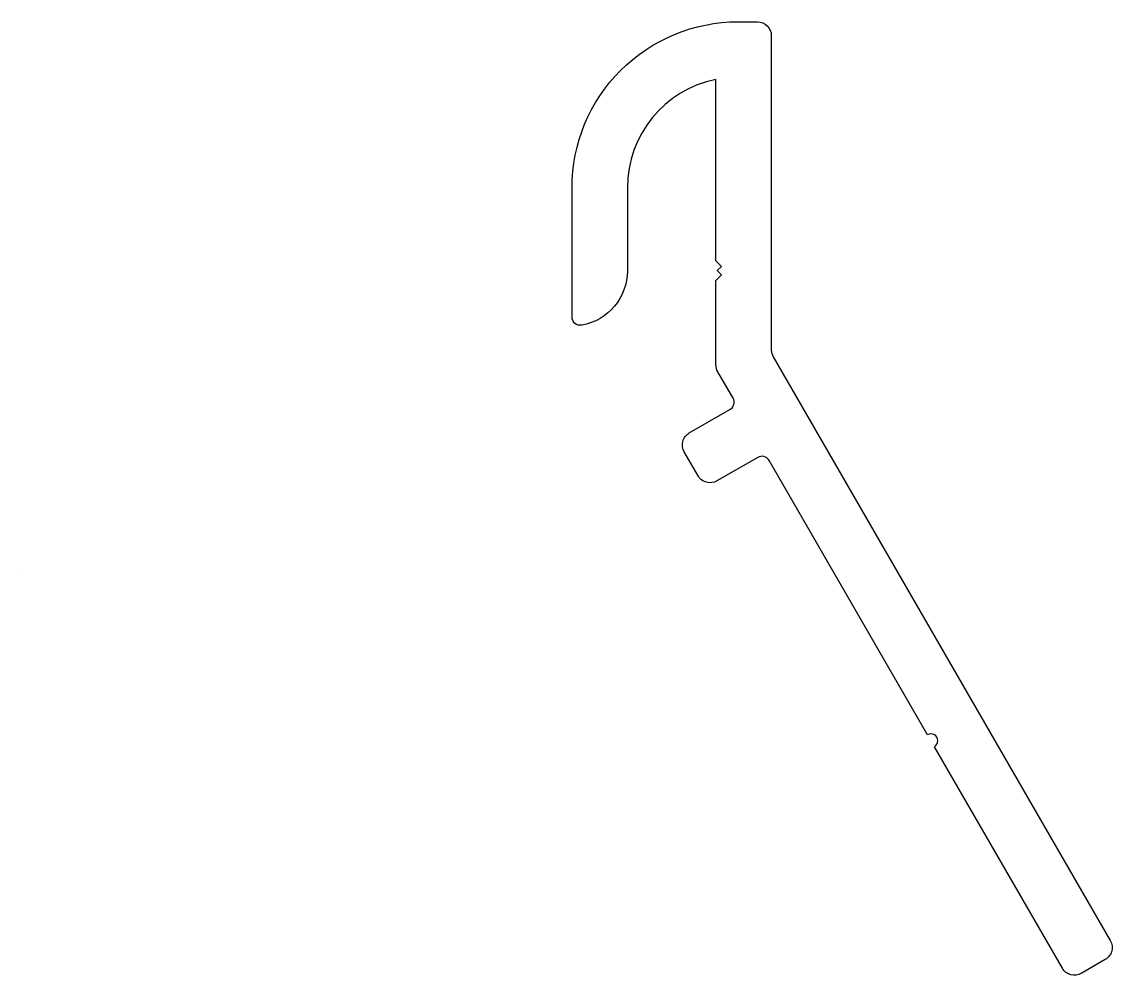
# Model space of a CAD drawing. Extents: x 944.4 to 983.8, y -15.7 to 18.8.
import ezdxf

# ---------------------------------------------------------------- set-up
doc = ezdxf.new("R2010")
doc.units = 0
doc.header["$LTSCALE"] = 15
doc.layers.get('0').update_dxf_attribs({"linetype": 'CONTINUOUS'})

msp = doc.modelspace()

# ---------------------------------------------------------------- linework, layer by layer
at = {"color": 4}
msp.add_line((944.358, -1.109), (944.358, -1.109), dxfattribs=at)
msp.add_lwpolyline([(964.59, 7.83, -0.46718), (964.237, 8.125), (964.237, 12.799, -0.414214), (970.237, 18.799), (970.937, 18.799, -0.414214), (971.437, 18.299), (971.437, 6.933, 0.131652), (971.504, 6.683), (983.687, -14.419, -0.414214), (983.504, -15.102), (982.638, -15.602, -0.414214), (981.955, -15.419), (977.33, -7.408, 1), (977.08, -6.975), (971.355, 2.941, 0.414214), (970.945, 3.051), (969.473, 2.201, -0.414214), (968.79, 2.384), (968.29, 3.25, -0.414214), (968.473, 3.933), (969.945, 4.783, 0.414214), (970.055, 5.193), (969.504, 6.147, -0.131652), (969.437, 6.397), (969.437, 9.452), (969.637, 9.652), (969.487, 9.802), (969.637, 9.952), (969.437, 10.152), (969.437, 16.718, 0.356394), (966.237, 12.799), (966.237, 9.799, -0.363159), (964.59, 7.83)], format="xyb")

doc.saveas('drawing.dxf')
